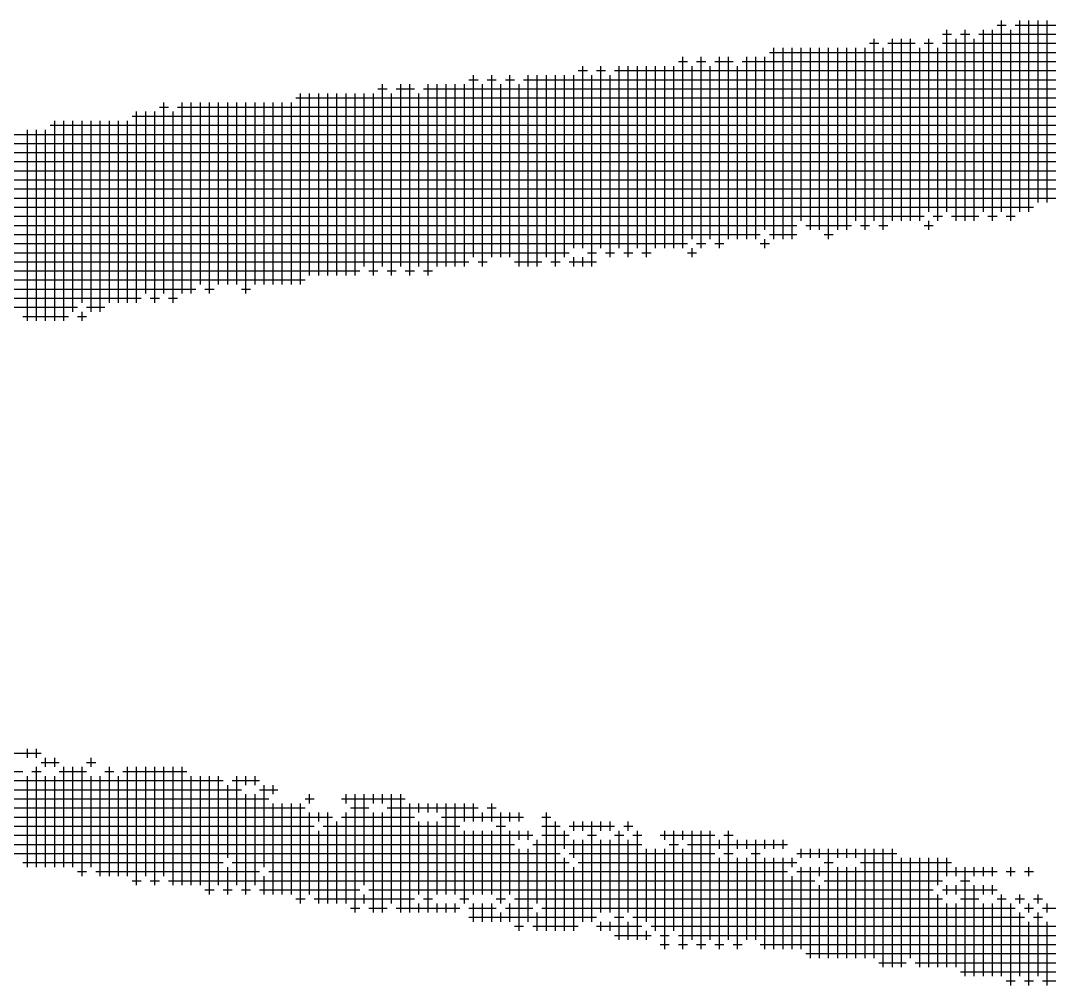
# Model space of a CAD drawing. Header units: feet. Extents: x 0 to 708085, y 0 to 237600.
# Drawn here: x 583790.7 to 584217.9, y 10814.8 to 11215.5 of the extents above; entities that cross this region are included whole.
import ezdxf

# ---------------------------------------------------------------- set-up
doc = ezdxf.new("R2010")
doc.units = ezdxf.units.FT
doc.header["$LTSCALE"] = 2200
doc.header["$MEASUREMENT"] = 0
doc.layers.add('CX-MISC', color=2, linetype='CONTINUOUS')

msp = doc.modelspace()

# ---------------------------------------------------------------- linework, layer by layer
at = {"layer": 'CX-MISC'}
for p, q in [((584196.13, 11213.59, 9817.04), (584199.91, 11213.59, 9817.04)), ((584198.02, 11136.1, 9817.04), (584198.02, 11215.48, 9817.04)), ((584203.69, 11213.59, 9817.04), (584755.57, 11213.59, 9817.04)), ((584205.58, 11136.1, 9817.04), (584205.58, 11215.48, 9817.04)), ((584209.36, 11136.1, 9817.04), (584209.36, 11215.48, 9817.04)), ((584213.14, 11139.88, 9817.04), (584213.14, 11215.48, 9817.04)), ((584216.92, 11139.88, 9817.04), (584216.92, 11215.48, 9817.04)), ((584173.45, 11209.81, 9817.04), (584177.23, 11209.81, 9817.04)), ((584175.34, 11136.1, 9817.04), (584175.34, 11211.7, 9817.04)), ((584181.01, 11209.81, 9817.04), (584184.79, 11209.81, 9817.04)), ((584182.9, 11132.32, 9817.04), (584182.9, 11211.7, 9817.04)), ((584188.57, 11209.81, 9817.04), (584751.79, 11209.81, 9817.04)), ((584190.46, 11136.1, 9817.04), (584190.46, 11211.7, 9817.04)), ((584194.24, 11132.32, 9817.04), (584194.24, 11211.7, 9817.04)), ((584201.8, 11132.32, 9817.04), (584201.8, 11211.7, 9817.04)), ((584103.52, 11124.76, 9817.04), (584103.52, 11204.14, 9817.04)), ((584107.3, 11124.76, 9817.04), (584107.3, 11204.14, 9817.04)), ((584111.08, 11124.76, 9817.04), (584111.08, 11204.14, 9817.04)), ((584114.86, 11132.32, 9817.04), (584114.86, 11204.14, 9817.04)), ((584118.64, 11128.54, 9817.04), (584118.64, 11204.14, 9817.04)), ((584122.42, 11128.54, 9817.04), (584122.42, 11204.14, 9817.04)), ((584126.2, 11124.76, 9817.04), (584126.2, 11204.14, 9817.04)), ((584129.98, 11128.54, 9817.04), (584129.98, 11204.14, 9817.04)), ((584133.76, 11128.54, 9817.04), (584133.76, 11204.14, 9817.04)), ((584137.54, 11132.32, 9817.04), (584137.54, 11204.14, 9817.04)), ((584141.32, 11128.54, 9817.04), (584141.32, 11204.14, 9817.04)), ((584143.21, 11206.03, 9817.04), (584146.99, 11206.03, 9817.04)), ((584145.1, 11132.32, 9817.04), (584145.1, 11207.92, 9817.04)), ((584148.88, 11128.54, 9817.04), (584148.88, 11204.14, 9817.04)), ((584150.77, 11206.03, 9817.04), (584162.11, 11206.03, 9817.04)), ((584152.66, 11132.32, 9817.04), (584152.66, 11207.92, 9817.04)), ((584156.44, 11132.32, 9817.04), (584156.44, 11207.92, 9817.04)), ((584160.22, 11132.32, 9817.04), (584160.22, 11207.92, 9817.04)), ((584164, 11132.32, 9817.04), (584164, 11204.14, 9817.04)), ((584165.89, 11206.03, 9817.04), (584169.67, 11206.03, 9817.04)), ((584167.78, 11136.1, 9817.04), (584167.78, 11207.92, 9817.04)), ((584171.56, 11132.32, 9817.04), (584171.56, 11204.14, 9817.04)), ((584173.45, 11206.03, 9817.04), (584687.53, 11206.03, 9817.04)), ((584179.12, 11132.32, 9817.04), (584179.12, 11207.92, 9817.04)), ((584186.68, 11132.32, 9817.04), (584186.68, 11207.92, 9817.04)), ((584065.72, 11120.98, 9817.04), (584065.72, 11200.36, 9817.04)), ((584073.28, 11120.98, 9817.04), (584073.28, 11200.36, 9817.04)), ((584080.84, 11120.98, 9817.04), (584080.84, 11200.36, 9817.04)), ((584084.62, 11124.76, 9817.04), (584084.62, 11200.36, 9817.04)), ((584092.18, 11124.76, 9817.04), (584092.18, 11200.36, 9817.04)), ((584095.96, 11124.76, 9817.04), (584095.96, 11200.36, 9817.04)), ((584099.74, 11128.54, 9817.04), (584099.74, 11200.36, 9817.04)), ((584101.63, 11202.25, 9817.04), (584664.85, 11202.25, 9817.04)), ((584024.14, 11120.98, 9817.04), (584024.14, 11196.58, 9817.04)), ((584031.7, 11120.98, 9817.04), (584031.7, 11196.58, 9817.04)), ((584039.26, 11120.98, 9817.04), (584039.26, 11196.58, 9817.04)), ((584043.04, 11117.2, 9817.04), (584043.04, 11196.58, 9817.04)), ((584046.82, 11120.98, 9817.04), (584046.82, 11196.58, 9817.04)), ((584050.6, 11117.2, 9817.04), (584050.6, 11196.58, 9817.04)), ((584054.38, 11120.98, 9817.04), (584054.38, 11196.58, 9817.04)), ((584058.16, 11120.98, 9817.04), (584058.16, 11196.58, 9817.04)), ((584061.94, 11120.98, 9817.04), (584061.94, 11196.58, 9817.04)), ((584063.83, 11198.47, 9817.04), (584067.61, 11198.47, 9817.04)), ((584069.5, 11124.76, 9817.04), (584069.5, 11196.58, 9817.04)), ((584071.39, 11198.47, 9817.04), (584075.17, 11198.47, 9817.04)), ((584077.06, 11124.76, 9817.04), (584077.06, 11196.58, 9817.04)), ((584078.95, 11198.47, 9817.04), (584086.51, 11198.47, 9817.04)), ((584088.4, 11124.76, 9817.04), (584088.4, 11196.58, 9817.04)), ((584090.29, 11198.47, 9817.04), (584619.49, 11198.47, 9817.04)), ((583978.78, 11117.2, 9817.04), (583978.78, 11192.8, 9817.04)), ((583986.34, 11117.2, 9817.04), (583986.34, 11192.8, 9817.04)), ((583993.9, 11117.2, 9817.04), (583993.9, 11192.8, 9817.04)), ((584001.46, 11113.42, 9817.04), (584001.46, 11192.8, 9817.04)), ((584005.24, 11113.42, 9817.04), (584005.24, 11192.8, 9817.04)), ((584009.02, 11117.2, 9817.04), (584009.02, 11192.8, 9817.04)), ((584012.8, 11113.42, 9817.04), (584012.8, 11192.8, 9817.04)), ((584016.58, 11117.2, 9817.04), (584016.58, 11192.8, 9817.04)), ((584020.36, 11120.98, 9817.04), (584020.36, 11192.8, 9817.04)), ((584022.25, 11194.69, 9817.04), (584026.03, 11194.69, 9817.04)), ((584027.92, 11113.42, 9817.04), (584027.92, 11192.8, 9817.04)), ((584029.81, 11194.69, 9817.04), (584033.59, 11194.69, 9817.04)), ((584035.48, 11117.2, 9817.04), (584035.48, 11192.8, 9817.04)), ((584037.37, 11194.69, 9817.04), (584608.15, 11194.69, 9817.04)), ((583939.09, 11187.13, 9817.04), (583942.87, 11187.13, 9817.04)), ((583940.98, 11113.42, 9817.04), (583940.98, 11189.02, 9817.04)), ((583946.65, 11187.13, 9817.04), (583954.21, 11187.13, 9817.04)), ((583948.54, 11113.42, 9817.04), (583948.54, 11189.02, 9817.04)), ((583952.32, 11109.64, 9817.04), (583952.32, 11189.02, 9817.04)), ((583957.99, 11187.13, 9817.04), (584574.13, 11187.13, 9817.04)), ((583959.88, 11109.64, 9817.04), (583959.88, 11189.02, 9817.04)), ((583963.66, 11113.42, 9817.04), (583963.66, 11189.02, 9817.04)), ((583967.44, 11113.42, 9817.04), (583967.44, 11189.02, 9817.04)), ((583971.22, 11113.42, 9817.04), (583971.22, 11189.02, 9817.04)), ((583975, 11113.42, 9817.04), (583975, 11189.02, 9817.04)), ((583976.89, 11190.91, 9817.04), (583980.67, 11190.91, 9817.04)), ((583982.56, 11113.42, 9817.04), (583982.56, 11189.02, 9817.04)), ((583984.45, 11190.91, 9817.04), (583988.23, 11190.91, 9817.04)), ((583990.12, 11117.2, 9817.04), (583990.12, 11189.02, 9817.04)), ((583992.01, 11190.91, 9817.04), (583995.79, 11190.91, 9817.04)), ((583997.68, 11113.42, 9817.04), (583997.68, 11189.02, 9817.04)), ((583999.57, 11190.91, 9817.04), (584596.81, 11190.91, 9817.04)), ((583905.07, 11183.35, 9817.04), (584513.65, 11183.35, 9817.04)), ((583906.96, 11105.86, 9817.04), (583906.96, 11185.24, 9817.04)), ((583910.74, 11109.64, 9817.04), (583910.74, 11185.24, 9817.04)), ((583914.52, 11109.64, 9817.04), (583914.52, 11185.24, 9817.04)), ((583918.3, 11109.64, 9817.04), (583918.3, 11185.24, 9817.04)), ((583922.08, 11109.64, 9817.04), (583922.08, 11185.24, 9817.04)), ((583925.86, 11109.64, 9817.04), (583925.86, 11185.24, 9817.04)), ((583929.64, 11109.64, 9817.04), (583929.64, 11185.24, 9817.04)), ((583933.42, 11113.42, 9817.04), (583933.42, 11185.24, 9817.04)), ((583937.2, 11109.64, 9817.04), (583937.2, 11185.24, 9817.04)), ((583944.76, 11109.64, 9817.04), (583944.76, 11185.24, 9817.04)), ((583956.1, 11113.42, 9817.04), (583956.1, 11185.24, 9817.04)), ((583848.37, 11179.57, 9817.04), (583852.15, 11179.57, 9817.04)), ((583850.26, 11102.08, 9817.04), (583850.26, 11181.46, 9817.04)), ((583855.93, 11179.57, 9817.04), (584513.65, 11179.57, 9817.04)), ((583857.82, 11102.08, 9817.04), (583857.82, 11181.46, 9817.04)), ((583861.6, 11102.08, 9817.04), (583861.6, 11181.46, 9817.04)), ((583865.38, 11105.86, 9817.04), (583865.38, 11181.46, 9817.04)), ((583869.16, 11102.08, 9817.04), (583869.16, 11181.46, 9817.04)), ((583872.94, 11105.86, 9817.04), (583872.94, 11181.46, 9817.04)), ((583876.72, 11105.86, 9817.04), (583876.72, 11181.46, 9817.04)), ((583880.5, 11105.86, 9817.04), (583880.5, 11181.46, 9817.04)), ((583884.28, 11102.08, 9817.04), (583884.28, 11181.46, 9817.04)), ((583888.06, 11105.86, 9817.04), (583888.06, 11181.46, 9817.04)), ((583891.84, 11105.86, 9817.04), (583891.84, 11181.46, 9817.04)), ((583895.62, 11105.86, 9817.04), (583895.62, 11181.46, 9817.04)), ((583899.4, 11105.86, 9817.04), (583899.4, 11181.46, 9817.04)), ((583903.18, 11105.86, 9817.04), (583903.18, 11181.46, 9817.04)), ((583837.03, 11175.79, 9817.04), (584490.97, 11175.79, 9817.04)), ((583838.92, 11098.3, 9817.04), (583838.92, 11177.68, 9817.04)), ((583842.7, 11102.08, 9817.04), (583842.7, 11177.68, 9817.04)), ((583846.48, 11098.3, 9817.04), (583846.48, 11177.68, 9817.04)), ((583854.04, 11098.3, 9817.04), (583854.04, 11177.68, 9817.04)), ((583793.56, 11090.74, 9817.04), (583793.56, 11170.12, 9817.04)), ((583797.34, 11090.74, 9817.04), (583797.34, 11170.12, 9817.04)), ((583801.12, 11090.74, 9817.04), (583801.12, 11170.12, 9817.04)), ((583803.01, 11172.01, 9817.04), (584460.73, 11172.01, 9817.04)), ((583804.9, 11090.74, 9817.04), (583804.9, 11173.9, 9817.04)), ((583808.68, 11090.74, 9817.04), (583808.68, 11173.9, 9817.04)), ((583812.46, 11094.52, 9817.04), (583812.46, 11173.9, 9817.04)), ((583816.24, 11098.3, 9817.04), (583816.24, 11173.9, 9817.04)), ((583820.02, 11094.52, 9817.04), (583820.02, 11173.9, 9817.04)), ((583823.8, 11094.52, 9817.04), (583823.8, 11173.9, 9817.04)), ((583827.58, 11098.3, 9817.04), (583827.58, 11173.9, 9817.04)), ((583831.36, 11098.3, 9817.04), (583831.36, 11173.9, 9817.04)), ((583835.14, 11098.3, 9817.04), (583835.14, 11173.9, 9817.04)), ((583780.33, 11168.23, 9817.04), (584415.37, 11168.23, 9817.04)), ((583757.65, 11164.45, 9817.04), (584362.45, 11164.45, 9817.04)), ((583734.97, 11160.67, 9817.04), (584362.45, 11160.67, 9817.04)), ((583682.05, 11153.11, 9817.04), (584301.97, 11153.11, 9817.04)), ((583750.09, 11156.89, 9817.04), (584332.21, 11156.89, 9817.04)), ((583666.93, 11149.33, 9817.04), (584264.17, 11149.33, 9817.04)), ((583636.69, 11145.55, 9817.04), (584249.05, 11145.55, 9817.04)), ((583587.55, 11141.77, 9817.04), (584226.37, 11141.77, 9817.04)), ((583568.65, 11137.99, 9817.04), (584211.25, 11137.99, 9817.04)), ((583538.41, 11134.21, 9817.04), (584165.89, 11134.21, 9817.04)), ((584167.78, 11128.54, 9817.04), (584167.78, 11132.32, 9817.04)), ((584169.67, 11134.21, 9817.04), (584173.45, 11134.21, 9817.04)), ((584177.23, 11134.21, 9817.04), (584188.57, 11134.21, 9817.04)), ((584192.35, 11134.21, 9817.04), (584196.13, 11134.21, 9817.04)), ((584199.91, 11134.21, 9817.04), (584203.69, 11134.21, 9817.04)), ((583515.73, 11130.43, 9817.04), (584112.97, 11130.43, 9817.04)), ((584116.75, 11130.43, 9817.04), (584135.65, 11130.43, 9817.04)), ((584139.43, 11130.43, 9817.04), (584143.21, 11130.43, 9817.04)), ((584146.99, 11130.43, 9817.04), (584150.77, 11130.43, 9817.04)), ((584165.89, 11130.43, 9817.04), (584169.67, 11130.43, 9817.04)), ((583406.11, 11122.87, 9817.04), (584067.61, 11122.87, 9817.04)), ((583409.89, 11126.65, 9817.04), (584097.85, 11126.65, 9817.04)), ((584071.39, 11122.87, 9817.04), (584075.17, 11122.87, 9817.04)), ((584078.95, 11122.87, 9817.04), (584082.73, 11122.87, 9817.04)), ((584097.85, 11122.87, 9817.04), (584101.63, 11122.87, 9817.04)), ((584099.74, 11120.98, 9817.04), (584099.74, 11124.76, 9817.04)), ((584101.63, 11126.65, 9817.04), (584112.97, 11126.65, 9817.04)), ((584124.31, 11126.65, 9817.04), (584128.09, 11126.65, 9817.04)), ((583402.33, 11119.09, 9817.04), (584018.47, 11119.09, 9817.04)), ((584026.03, 11119.09, 9817.04), (584029.81, 11119.09, 9817.04)), ((584033.59, 11119.09, 9817.04), (584037.37, 11119.09, 9817.04)), ((584041.15, 11119.09, 9817.04), (584044.93, 11119.09, 9817.04)), ((584048.71, 11119.09, 9817.04), (584052.49, 11119.09, 9817.04)), ((584067.61, 11119.09, 9817.04), (584071.39, 11119.09, 9817.04)), ((584069.5, 11117.2, 9817.04), (584069.5, 11120.98, 9817.04)), ((583398.55, 11115.31, 9817.04), (583976.89, 11115.31, 9817.04)), ((583980.67, 11115.31, 9817.04), (583984.45, 11115.31, 9817.04)), ((583995.79, 11115.31, 9817.04), (584007.13, 11115.31, 9817.04)), ((584010.91, 11115.31, 9817.04), (584014.69, 11115.31, 9817.04)), ((584018.47, 11115.31, 9817.04), (584029.81, 11115.31, 9817.04)), ((584020.36, 11113.42, 9817.04), (584020.36, 11117.2, 9817.04)), ((584024.14, 11113.42, 9817.04), (584024.14, 11117.2, 9817.04)), ((583364.53, 11111.53, 9817.04), (583931.53, 11111.53, 9817.04)), ((583935.31, 11111.53, 9817.04), (583939.09, 11111.53, 9817.04)), ((583942.87, 11111.53, 9817.04), (583946.65, 11111.53, 9817.04)), ((583950.43, 11111.53, 9817.04), (583954.21, 11111.53, 9817.04)), ((583957.99, 11111.53, 9817.04), (583961.77, 11111.53, 9817.04)), ((583345.63, 11107.75, 9817.04), (583908.85, 11107.75, 9817.04)), ((583326.73, 11103.97, 9817.04), (583863.49, 11103.97, 9817.04)), ((583867.27, 11103.97, 9817.04), (583871.05, 11103.97, 9817.04)), ((583882.39, 11103.97, 9817.04), (583886.17, 11103.97, 9817.04)), ((583285.15, 11100.19, 9817.04), (583840.81, 11100.19, 9817.04)), ((583844.59, 11100.19, 9817.04), (583848.37, 11100.19, 9817.04)), ((583852.15, 11100.19, 9817.04), (583855.93, 11100.19, 9817.04)), ((583270.03, 11096.41, 9817.04), (583814.35, 11096.41, 9817.04)), ((583816.24, 11090.74, 9817.04), (583816.24, 11094.52, 9817.04)), ((583818.13, 11096.41, 9817.04), (583825.69, 11096.41, 9817.04)), ((583791.67, 11092.63, 9817.04), (583810.57, 11092.63, 9817.04)), ((583814.35, 11092.63, 9817.04), (583818.13, 11092.63, 9817.04)), ((583757.65, 10911.19, 9817.04), (583799.23, 10911.19, 9817.04)), ((583793.56, 10909.3, 9817.04), (583793.56, 10913.08, 9817.04)), ((583797.34, 10909.3, 9817.04), (583797.34, 10913.08, 9817.04)), ((583801.12, 10905.52, 9817.04), (583801.12, 10909.3, 9817.04)), ((583804.9, 10905.52, 9817.04), (583804.9, 10909.3, 9817.04)), ((583820.02, 10905.52, 9817.04), (583820.02, 10909.3, 9817.04)), ((583797.34, 10863.94, 9817.04), (583797.34, 10905.52, 9817.04)), ((583799.23, 10907.41, 9817.04), (583806.79, 10907.41, 9817.04)), ((583808.68, 10863.94, 9817.04), (583808.68, 10905.52, 9817.04)), ((583812.46, 10863.94, 9817.04), (583812.46, 10905.52, 9817.04)), ((583816.24, 10860.16, 9817.04), (583816.24, 10905.52, 9817.04)), ((583818.13, 10907.41, 9817.04), (583821.91, 10907.41, 9817.04)), ((583827.58, 10860.16, 9817.04), (583827.58, 10905.52, 9817.04)), ((583835.14, 10860.16, 9817.04), (583835.14, 10905.52, 9817.04)), ((583838.92, 10856.38, 9817.04), (583838.92, 10905.52, 9817.04)), ((583842.7, 10860.16, 9817.04), (583842.7, 10905.52, 9817.04)), ((583846.48, 10856.38, 9817.04), (583846.48, 10905.52, 9817.04)), ((583850.26, 10860.16, 9817.04), (583850.26, 10905.52, 9817.04)), ((583854.04, 10856.38, 9817.04), (583854.04, 10905.52, 9817.04)), ((583857.82, 10856.38, 9817.04), (583857.82, 10905.52, 9817.04)), ((583742.53, 10903.63, 9817.04), (583791.67, 10903.63, 9817.04)), ((583793.56, 10863.94, 9817.04), (583793.56, 10901.74, 9817.04)), ((583795.45, 10903.63, 9817.04), (583799.23, 10903.63, 9817.04)), ((583801.12, 10863.94, 9817.04), (583801.12, 10901.74, 9817.04)), ((583804.9, 10863.94, 9817.04), (583804.9, 10901.74, 9817.04)), ((583806.79, 10903.63, 9817.04), (583818.13, 10903.63, 9817.04)), ((583820.02, 10863.94, 9817.04), (583820.02, 10901.74, 9817.04)), ((583823.8, 10860.16, 9817.04), (583823.8, 10901.74, 9817.04)), ((583825.69, 10903.63, 9817.04), (583829.47, 10903.63, 9817.04)), ((583831.36, 10860.16, 9817.04), (583831.36, 10901.74, 9817.04)), ((583833.25, 10903.63, 9817.04), (583859.71, 10903.63, 9817.04)), ((583861.6, 10856.38, 9817.04), (583861.6, 10901.74, 9817.04)), ((583865.38, 10856.38, 9817.04), (583865.38, 10901.74, 9817.04)), ((583869.16, 10852.6, 9817.04), (583869.16, 10901.74, 9817.04)), ((583872.94, 10856.38, 9817.04), (583872.94, 10901.74, 9817.04)), ((583880.5, 10856.38, 9817.04), (583880.5, 10901.74, 9817.04)), ((583884.28, 10897.96, 9817.04), (583884.28, 10901.74, 9817.04)), ((583888.06, 10897.96, 9817.04), (583888.06, 10901.74, 9817.04)), ((583511.95, 10899.85, 9817.04), (583874.83, 10899.85, 9817.04)), ((583876.72, 10867.72, 9817.04), (583876.72, 10897.96, 9817.04)), ((583878.61, 10899.85, 9817.04), (583889.95, 10899.85, 9817.04)), ((583891.84, 10863.94, 9817.04), (583891.84, 10897.96, 9817.04)), ((583895.62, 10894.18, 9817.04), (583895.62, 10897.96, 9817.04)), ((583564.87, 10896.07, 9817.04), (583882.39, 10896.07, 9817.04)), ((583579.99, 10892.29, 9817.04), (583893.73, 10892.29, 9817.04)), ((583884.28, 10852.6, 9817.04), (583884.28, 10894.18, 9817.04)), ((583888.06, 10856.38, 9817.04), (583888.06, 10894.18, 9817.04)), ((583889.95, 10896.07, 9817.04), (583897.51, 10896.07, 9817.04)), ((583908.85, 10892.29, 9817.04), (583912.63, 10892.29, 9817.04)), ((583910.74, 10890.4, 9817.04), (583910.74, 10894.18, 9817.04)), ((583923.97, 10892.29, 9817.04), (583950.43, 10892.29, 9817.04)), ((583925.86, 10890.4, 9817.04), (583925.86, 10894.18, 9817.04)), ((583929.64, 10845.04, 9817.04), (583929.64, 10894.18, 9817.04)), ((583933.42, 10856.38, 9817.04), (583933.42, 10894.18, 9817.04)), ((583937.2, 10890.4, 9817.04), (583937.2, 10894.18, 9817.04)), ((583940.98, 10890.4, 9817.04), (583940.98, 10894.18, 9817.04)), ((583944.76, 10848.82, 9817.04), (583944.76, 10894.18, 9817.04)), ((583948.54, 10845.04, 9817.04), (583948.54, 10894.18, 9817.04)), ((583625.35, 10888.51, 9817.04), (583908.85, 10888.51, 9817.04)), ((583895.62, 10852.6, 9817.04), (583895.62, 10890.4, 9817.04)), ((583899.4, 10852.6, 9817.04), (583899.4, 10890.4, 9817.04)), ((583903.18, 10852.6, 9817.04), (583903.18, 10890.4, 9817.04)), ((583906.96, 10848.82, 9817.04), (583906.96, 10890.4, 9817.04)), ((583927.75, 10888.51, 9817.04), (583935.31, 10888.51, 9817.04)), ((583942.87, 10888.51, 9817.04), (583980.67, 10888.51, 9817.04)), ((583952.32, 10845.04, 9817.04), (583952.32, 10890.4, 9817.04)), ((583956.1, 10886.62, 9817.04), (583956.1, 10890.4, 9817.04)), ((583959.88, 10886.62, 9817.04), (583959.88, 10890.4, 9817.04)), ((583963.66, 10886.62, 9817.04), (583963.66, 10890.4, 9817.04)), ((583967.44, 10852.6, 9817.04), (583967.44, 10890.4, 9817.04)), ((583971.22, 10852.6, 9817.04), (583971.22, 10890.4, 9817.04)), ((583975, 10882.84, 9817.04), (583975, 10890.4, 9817.04)), ((583978.78, 10882.84, 9817.04), (583978.78, 10890.4, 9817.04)), ((583984.45, 10888.51, 9817.04), (583988.23, 10888.51, 9817.04)), ((583986.34, 10882.84, 9817.04), (583986.34, 10890.4, 9817.04)), ((583648.03, 10884.73, 9817.04), (583920.19, 10884.73, 9817.04)), ((583910.74, 10852.6, 9817.04), (583910.74, 10886.62, 9817.04)), ((583914.52, 10882.84, 9817.04), (583914.52, 10886.62, 9817.04)), ((583918.3, 10848.82, 9817.04), (583918.3, 10886.62, 9817.04)), ((583923.97, 10884.73, 9817.04), (583954.21, 10884.73, 9817.04)), ((583925.86, 10848.82, 9817.04), (583925.86, 10886.62, 9817.04)), ((583937.2, 10845.04, 9817.04), (583937.2, 10886.62, 9817.04)), ((583940.98, 10845.04, 9817.04), (583940.98, 10886.62, 9817.04)), ((583965.55, 10884.73, 9817.04), (583999.57, 10884.73, 9817.04)), ((583982.56, 10882.84, 9817.04), (583982.56, 10886.62, 9817.04)), ((583990.12, 10848.82, 9817.04), (583990.12, 10886.62, 9817.04)), ((583993.9, 10882.84, 9817.04), (583993.9, 10886.62, 9817.04)), ((583997.68, 10882.84, 9817.04), (583997.68, 10886.62, 9817.04)), ((584007.13, 10884.73, 9817.04), (584010.91, 10884.73, 9817.04)), ((584009.02, 10837.48, 9817.04), (584009.02, 10886.62, 9817.04)), ((583678.27, 10880.95, 9817.04), (583912.63, 10880.95, 9817.04)), ((583916.41, 10880.95, 9817.04), (583973.11, 10880.95, 9817.04)), ((583922.08, 10848.82, 9817.04), (583922.08, 10882.84, 9817.04)), ((583956.1, 10852.6, 9817.04), (583956.1, 10882.84, 9817.04)), ((583959.88, 10845.04, 9817.04), (583959.88, 10882.84, 9817.04)), ((583963.66, 10852.6, 9817.04), (583963.66, 10882.84, 9817.04)), ((583988.23, 10880.95, 9817.04), (583992.01, 10880.95, 9817.04)), ((584007.13, 10880.95, 9817.04), (584014.69, 10880.95, 9817.04)), ((584012.8, 10837.48, 9817.04), (584012.8, 10882.84, 9817.04)), ((584018.47, 10880.95, 9817.04), (584037.37, 10880.95, 9817.04)), ((584020.36, 10879.06, 9817.04), (584020.36, 10882.84, 9817.04)), ((584024.14, 10879.06, 9817.04), (584024.14, 10882.84, 9817.04)), ((584027.92, 10841.26, 9817.04), (584027.92, 10882.84, 9817.04)), ((584031.7, 10879.06, 9817.04), (584031.7, 10882.84, 9817.04)), ((584035.48, 10879.06, 9817.04), (584035.48, 10882.84, 9817.04)), ((584041.15, 10880.95, 9817.04), (584044.93, 10880.95, 9817.04)), ((584043.04, 10879.06, 9817.04), (584043.04, 10882.84, 9817.04)), ((583700.95, 10877.17, 9817.04), (584003.35, 10877.17, 9817.04)), ((583914.52, 10848.82, 9817.04), (583914.52, 10879.06, 9817.04)), ((583975, 10848.82, 9817.04), (583975, 10879.06, 9817.04)), ((583978.78, 10852.6, 9817.04), (583978.78, 10879.06, 9817.04)), ((583982.56, 10852.6, 9817.04), (583982.56, 10879.06, 9817.04)), ((583986.34, 10852.6, 9817.04), (583986.34, 10879.06, 9817.04)), ((583993.9, 10852.6, 9817.04), (583993.9, 10879.06, 9817.04)), ((583997.68, 10875.28, 9817.04), (583997.68, 10879.06, 9817.04)), ((584001.46, 10875.28, 9817.04), (584001.46, 10879.06, 9817.04)), ((584005.24, 10848.82, 9817.04), (584005.24, 10875.28, 9817.04)), ((584007.13, 10877.17, 9817.04), (584018.47, 10877.17, 9817.04)), ((584016.58, 10871.5, 9817.04), (584016.58, 10879.06, 9817.04)), ((584020.36, 10867.72, 9817.04), (584020.36, 10875.28, 9817.04)), ((584024.14, 10841.26, 9817.04), (584024.14, 10875.28, 9817.04)), ((584026.03, 10877.17, 9817.04), (584029.81, 10877.17, 9817.04)), ((584031.7, 10845.04, 9817.04), (584031.7, 10875.28, 9817.04)), ((584035.48, 10845.04, 9817.04), (584035.48, 10875.28, 9817.04)), ((584037.37, 10877.17, 9817.04), (584041.15, 10877.17, 9817.04)), ((584039.26, 10833.7, 9817.04), (584039.26, 10879.06, 9817.04)), ((584043.04, 10845.04, 9817.04), (584043.04, 10875.28, 9817.04)), ((584044.93, 10877.17, 9817.04), (584048.71, 10877.17, 9817.04)), ((584046.82, 10833.7, 9817.04), (584046.82, 10879.06, 9817.04)), ((584056.27, 10877.17, 9817.04), (584078.95, 10877.17, 9817.04)), ((584058.16, 10875.28, 9817.04), (584058.16, 10879.06, 9817.04)), ((584061.94, 10837.48, 9817.04), (584061.94, 10879.06, 9817.04)), ((584065.72, 10875.28, 9817.04), (584065.72, 10879.06, 9817.04)), ((584069.5, 10833.7, 9817.04), (584069.5, 10879.06, 9817.04)), ((584073.28, 10829.92, 9817.04), (584073.28, 10879.06, 9817.04)), ((584077.06, 10833.7, 9817.04), (584077.06, 10879.06, 9817.04)), ((584080.84, 10871.5, 9817.04), (584080.84, 10875.28, 9817.04)), ((584082.73, 10877.17, 9817.04), (584086.51, 10877.17, 9817.04)), ((584084.62, 10833.7, 9817.04), (584084.62, 10879.06, 9817.04)), ((584088.4, 10871.5, 9817.04), (584088.4, 10875.28, 9817.04)), ((584092.18, 10871.5, 9817.04), (584092.18, 10875.28, 9817.04)), ((584095.96, 10833.7, 9817.04), (584095.96, 10875.28, 9817.04)), ((584099.74, 10871.5, 9817.04), (584099.74, 10875.28, 9817.04)), ((584103.52, 10871.5, 9817.04), (584103.52, 10875.28, 9817.04)), ((584107.3, 10871.5, 9817.04), (584107.3, 10875.28, 9817.04)), ((583738.75, 10873.39, 9817.04), (583995.79, 10873.39, 9817.04)), ((583997.68, 10837.48, 9817.04), (583997.68, 10871.5, 9817.04)), ((584001.46, 10841.26, 9817.04), (584001.46, 10871.5, 9817.04)), ((584003.35, 10873.39, 9817.04), (584048.71, 10873.39, 9817.04)), ((584050.6, 10841.26, 9817.04), (584050.6, 10871.5, 9817.04)), ((584054.38, 10837.48, 9817.04), (584054.38, 10871.5, 9817.04)), ((584058.16, 10829.92, 9817.04), (584058.16, 10871.5, 9817.04)), ((584060.05, 10873.39, 9817.04), (584063.83, 10873.39, 9817.04)), ((584065.72, 10829.92, 9817.04), (584065.72, 10871.5, 9817.04)), ((584067.61, 10873.39, 9817.04), (584109.19, 10873.39, 9817.04)), ((584114.86, 10867.72, 9817.04), (584114.86, 10871.5, 9817.04)), ((584118.64, 10867.72, 9817.04), (584118.64, 10871.5, 9817.04)), ((584122.42, 10867.72, 9817.04), (584122.42, 10871.5, 9817.04)), ((584126.2, 10826.14, 9817.04), (584126.2, 10871.5, 9817.04)), ((584129.98, 10867.72, 9817.04), (584129.98, 10871.5, 9817.04)), ((584133.76, 10867.72, 9817.04), (584133.76, 10871.5, 9817.04)), ((584137.54, 10867.72, 9817.04), (584137.54, 10871.5, 9817.04)), ((584141.32, 10826.14, 9817.04), (584141.32, 10871.5, 9817.04)), ((584145.1, 10826.14, 9817.04), (584145.1, 10871.5, 9817.04)), ((584148.88, 10822.36, 9817.04), (584148.88, 10871.5, 9817.04)), ((584152.66, 10822.36, 9817.04), (584152.66, 10871.5, 9817.04)), ((583765.21, 10869.61, 9817.04), (584014.69, 10869.61, 9817.04)), ((584016.58, 10837.48, 9817.04), (584016.58, 10867.72, 9817.04)), ((584018.47, 10869.61, 9817.04), (584078.95, 10869.61, 9817.04)), ((584080.84, 10829.92, 9817.04), (584080.84, 10867.72, 9817.04)), ((584082.73, 10869.61, 9817.04), (584086.51, 10869.61, 9817.04)), ((584088.4, 10829.92, 9817.04), (584088.4, 10867.72, 9817.04)), ((584092.18, 10833.7, 9817.04), (584092.18, 10867.72, 9817.04)), ((584094.07, 10869.61, 9817.04), (584097.85, 10869.61, 9817.04)), ((584099.74, 10829.92, 9817.04), (584099.74, 10867.72, 9817.04)), ((584103.52, 10829.92, 9817.04), (584103.52, 10867.72, 9817.04)), ((584107.3, 10829.92, 9817.04), (584107.3, 10867.72, 9817.04)), ((584111.08, 10863.94, 9817.04), (584111.08, 10867.72, 9817.04)), ((584112.97, 10869.61, 9817.04), (584154.55, 10869.61, 9817.04)), ((584156.44, 10822.36, 9817.04), (584156.44, 10867.72, 9817.04)), ((584160.22, 10826.14, 9817.04), (584160.22, 10867.72, 9817.04)), ((584164, 10822.36, 9817.04), (584164, 10867.72, 9817.04)), ((584167.78, 10822.36, 9817.04), (584167.78, 10867.72, 9817.04)), ((584171.56, 10856.38, 9817.04), (584171.56, 10867.72, 9817.04)), ((584175.34, 10860.16, 9817.04), (584175.34, 10867.72, 9817.04)), ((583791.67, 10865.83, 9817.04), (583874.83, 10865.83, 9817.04)), ((583876.72, 10852.6, 9817.04), (583876.72, 10863.94, 9817.04)), ((583878.61, 10865.83, 9817.04), (584018.47, 10865.83, 9817.04)), ((584020.36, 10837.48, 9817.04), (584020.36, 10863.94, 9817.04)), ((584022.25, 10865.83, 9817.04), (584112.97, 10865.83, 9817.04)), ((584114.86, 10829.92, 9817.04), (584114.86, 10863.94, 9817.04)), ((584118.64, 10826.14, 9817.04), (584118.64, 10863.94, 9817.04)), ((584122.42, 10860.16, 9817.04), (584122.42, 10863.94, 9817.04)), ((584124.31, 10865.83, 9817.04), (584128.09, 10865.83, 9817.04)), ((584129.98, 10826.14, 9817.04), (584129.98, 10863.94, 9817.04)), ((584133.76, 10826.14, 9817.04), (584133.76, 10863.94, 9817.04)), ((584137.54, 10826.14, 9817.04), (584137.54, 10863.94, 9817.04)), ((584139.43, 10865.83, 9817.04), (584177.23, 10865.83, 9817.04)), ((584179.12, 10860.16, 9817.04), (584179.12, 10863.94, 9817.04)), ((584182.9, 10818.58, 9817.04), (584182.9, 10863.94, 9817.04)), ((584186.68, 10860.16, 9817.04), (584186.68, 10863.94, 9817.04)), ((584190.46, 10860.16, 9817.04), (584190.46, 10863.94, 9817.04)), ((584194.24, 10860.16, 9817.04), (584194.24, 10863.94, 9817.04)), ((584201.8, 10860.16, 9817.04), (584201.8, 10863.94, 9817.04)), ((584209.36, 10860.16, 9817.04), (584209.36, 10863.94, 9817.04)), ((583814.35, 10862.05, 9817.04), (583818.13, 10862.05, 9817.04)), ((583821.91, 10862.05, 9817.04), (583889.95, 10862.05, 9817.04)), ((583837.03, 10858.27, 9817.04), (583840.81, 10858.27, 9817.04)), ((583844.59, 10858.27, 9817.04), (583848.37, 10858.27, 9817.04)), ((583852.15, 10858.27, 9817.04), (584120.53, 10858.27, 9817.04)), ((583891.84, 10852.6, 9817.04), (583891.84, 10860.16, 9817.04)), ((583893.73, 10862.05, 9817.04), (584109.19, 10862.05, 9817.04)), ((584111.08, 10829.92, 9817.04), (584111.08, 10860.16, 9817.04)), ((584112.97, 10862.05, 9817.04), (584196.13, 10862.05, 9817.04)), ((584124.31, 10858.27, 9817.04), (584173.45, 10858.27, 9817.04)), ((584181.01, 10858.27, 9817.04), (584184.79, 10858.27, 9817.04)), ((584199.91, 10862.05, 9817.04), (584203.69, 10862.05, 9817.04)), ((584207.47, 10862.05, 9817.04), (584211.25, 10862.05, 9817.04)), ((583867.27, 10854.49, 9817.04), (583871.05, 10854.49, 9817.04)), ((583874.83, 10854.49, 9817.04), (583878.61, 10854.49, 9817.04)), ((583882.39, 10854.49, 9817.04), (583886.17, 10854.49, 9817.04)), ((583889.95, 10854.49, 9817.04), (583931.53, 10854.49, 9817.04)), ((583935.31, 10854.49, 9817.04), (584169.67, 10854.49, 9817.04)), ((584122.42, 10826.14, 9817.04), (584122.42, 10856.38, 9817.04)), ((584173.45, 10854.49, 9817.04), (584196.13, 10854.49, 9817.04)), ((584175.34, 10852.6, 9817.04), (584175.34, 10856.38, 9817.04)), ((584179.12, 10852.6, 9817.04), (584179.12, 10856.38, 9817.04)), ((584186.68, 10818.58, 9817.04), (584186.68, 10856.38, 9817.04)), ((584190.46, 10852.6, 9817.04), (584190.46, 10856.38, 9817.04)), ((584194.24, 10852.6, 9817.04), (584194.24, 10856.38, 9817.04)), ((583905.07, 10850.71, 9817.04), (583908.85, 10850.71, 9817.04)), ((583912.63, 10850.71, 9817.04), (583954.21, 10850.71, 9817.04)), ((583933.42, 10848.82, 9817.04), (583933.42, 10852.6, 9817.04)), ((583957.99, 10850.71, 9817.04), (583961.77, 10850.71, 9817.04)), ((583973.11, 10850.71, 9817.04), (583976.89, 10850.71, 9817.04)), ((583988.23, 10850.71, 9817.04), (583992.01, 10850.71, 9817.04)), ((583995.79, 10850.71, 9817.04), (584173.45, 10850.71, 9817.04)), ((584171.56, 10822.36, 9817.04), (584171.56, 10852.6, 9817.04)), ((584181.01, 10850.71, 9817.04), (584188.57, 10850.71, 9817.04)), ((584196.13, 10850.71, 9817.04), (584199.91, 10850.71, 9817.04)), ((584198.02, 10818.58, 9817.04), (584198.02, 10852.6, 9817.04)), ((584203.69, 10850.71, 9817.04), (584207.47, 10850.71, 9817.04)), ((584205.58, 10848.82, 9817.04), (584205.58, 10852.6, 9817.04)), ((584211.25, 10850.71, 9817.04), (584215.03, 10850.71, 9817.04)), ((584213.14, 10848.82, 9817.04), (584213.14, 10852.6, 9817.04)), ((583927.75, 10846.93, 9817.04), (583931.53, 10846.93, 9817.04)), ((583935.31, 10846.93, 9817.04), (583942.87, 10846.93, 9817.04)), ((583946.65, 10846.93, 9817.04), (583973.11, 10846.93, 9817.04)), ((583956.1, 10845.04, 9817.04), (583956.1, 10848.82, 9817.04)), ((583963.66, 10845.04, 9817.04), (583963.66, 10848.82, 9817.04)), ((583967.44, 10845.04, 9817.04), (583967.44, 10848.82, 9817.04)), ((583971.22, 10845.04, 9817.04), (583971.22, 10848.82, 9817.04)), ((583976.89, 10846.93, 9817.04), (583988.23, 10846.93, 9817.04)), ((583978.78, 10841.26, 9817.04), (583978.78, 10848.82, 9817.04)), ((583982.56, 10841.26, 9817.04), (583982.56, 10848.82, 9817.04)), ((583986.34, 10841.26, 9817.04), (583986.34, 10848.82, 9817.04)), ((583992.01, 10846.93, 9817.04), (584003.35, 10846.93, 9817.04)), ((583993.9, 10841.26, 9817.04), (583993.9, 10848.82, 9817.04)), ((584007.13, 10846.93, 9817.04), (584203.69, 10846.93, 9817.04)), ((584175.34, 10822.36, 9817.04), (584175.34, 10848.82, 9817.04)), ((584179.12, 10822.36, 9817.04), (584179.12, 10848.82, 9817.04)), ((584190.46, 10818.58, 9817.04), (584190.46, 10848.82, 9817.04)), ((584194.24, 10818.58, 9817.04), (584194.24, 10848.82, 9817.04)), ((584201.8, 10814.8, 9817.04), (584201.8, 10848.82, 9817.04)), ((584207.47, 10846.93, 9817.04), (584211.25, 10846.93, 9817.04)), ((584209.36, 10845.04, 9817.04), (584209.36, 10848.82, 9817.04)), ((584215.03, 10846.93, 9817.04), (584267.95, 10846.93, 9817.04)), ((584216.92, 10845.04, 9817.04), (584216.92, 10848.82, 9817.04)), ((583976.89, 10843.15, 9817.04), (584029.81, 10843.15, 9817.04)), ((583990.12, 10841.26, 9817.04), (583990.12, 10845.04, 9817.04)), ((584005.24, 10837.48, 9817.04), (584005.24, 10845.04, 9817.04)), ((584031.7, 10837.48, 9817.04), (584031.7, 10841.26, 9817.04)), ((584035.48, 10837.48, 9817.04), (584035.48, 10841.26, 9817.04)), ((584037.37, 10843.15, 9817.04), (584041.15, 10843.15, 9817.04)), ((584043.04, 10833.7, 9817.04), (584043.04, 10841.26, 9817.04)), ((584044.93, 10843.15, 9817.04), (584207.47, 10843.15, 9817.04)), ((584205.58, 10818.58, 9817.04), (584205.58, 10845.04, 9817.04)), ((584209.36, 10814.8, 9817.04), (584209.36, 10841.26, 9817.04)), ((584211.25, 10843.15, 9817.04), (584215.03, 10843.15, 9817.04)), ((584213.14, 10818.58, 9817.04), (584213.14, 10845.04, 9817.04)), ((584216.92, 10814.8, 9817.04), (584216.92, 10841.26, 9817.04)), ((583995.79, 10839.37, 9817.04), (583999.57, 10839.37, 9817.04)), ((584003.35, 10839.37, 9817.04), (584022.25, 10839.37, 9817.04)), ((584029.81, 10839.37, 9817.04), (584048.71, 10839.37, 9817.04)), ((584050.6, 10833.7, 9817.04), (584050.6, 10837.48, 9817.04)), ((584052.49, 10839.37, 9817.04), (584328.43, 10839.37, 9817.04)), ((584037.37, 10835.59, 9817.04), (584052.49, 10835.59, 9817.04)), ((584056.27, 10835.59, 9817.04), (584060.05, 10835.59, 9817.04)), ((584063.83, 10835.59, 9817.04), (584456.95, 10835.59, 9817.04)), ((584056.27, 10831.81, 9817.04), (584060.05, 10831.81, 9817.04)), ((584063.83, 10831.81, 9817.04), (584067.61, 10831.81, 9817.04)), ((584071.39, 10831.81, 9817.04), (584075.17, 10831.81, 9817.04)), ((584078.95, 10831.81, 9817.04), (584082.73, 10831.81, 9817.04)), ((584086.51, 10831.81, 9817.04), (584090.29, 10831.81, 9817.04)), ((584097.85, 10831.81, 9817.04), (584328.43, 10831.81, 9817.04)), ((584116.75, 10828.03, 9817.04), (584460.73, 10828.03, 9817.04)), ((584146.99, 10824.25, 9817.04), (584158.33, 10824.25, 9817.04)), ((584162.11, 10824.25, 9817.04), (584464.51, 10824.25, 9817.04)), ((584181.01, 10820.47, 9817.04), (584528.77, 10820.47, 9817.04)), ((584199.91, 10816.69, 9817.04), (584203.69, 10816.69, 9817.04)), ((584207.47, 10816.69, 9817.04), (584211.25, 10816.69, 9817.04)), ((584215.03, 10816.69, 9817.04), (584286.85, 10816.69, 9817.04))]:
    msp.add_line(p, q, dxfattribs=at)

doc.saveas('drawing.dxf')
